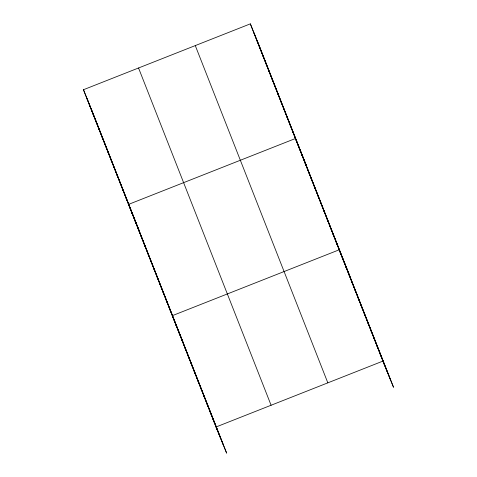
<?xml version="1.0" encoding="UTF-8"?>
<svg xmlns="http://www.w3.org/2000/svg" width="477" height="477" viewBox="0 0 477 477"><rect width="100%" height="100%" fill="white"/><g stroke="black" fill="none" stroke-linecap="round" stroke-linejoin="round"><path stroke-width="0.72" d="M83.475 89.724L250.353 23.85L393.525 387.276L382.9 361.107L216.021 426.987L226.647 453.15L83.475 89.724L217.291 430.123M253.359 31.494L254.635 34.63M256.364 39.138L257.64 42.274M259.369 46.782L260.639 49.918M262.374 54.426L263.644 57.562M265.379 62.076L266.649 65.212M268.378 69.72L269.654 72.856M271.383 77.363L272.659 80.5M274.388 85.007L275.664 88.144M277.393 92.651L278.669 95.788M280.398 100.295L281.674 103.431M283.404 107.939L284.674 111.075M286.409 115.583L287.679 118.719M289.414 123.227L290.684 126.363M292.413 130.871L293.689 134.007M306.043 164.684L295.418 138.521L128.54 204.394L139.165 230.558M298.542 146.469L299.818 149.605M301.667 154.417L302.943 157.553M304.791 162.365L306.067 165.501M307.915 170.319L309.191 173.455M311.04 178.267L312.316 181.403M314.164 186.215L315.44 189.351M317.288 194.163L318.564 197.299M320.413 202.117L321.689 205.253M323.537 210.065L324.813 213.201M326.662 218.013L327.937 221.149M329.786 225.967L331.062 229.103M332.91 233.915L334.186 237.051M336.035 241.863L337.311 244.999M349.784 275.98L339.159 249.811L172.28 315.691L182.906 341.854M342.283 257.765L343.559 260.901M345.408 265.713L346.684 268.849M348.532 273.661L349.808 276.797M351.656 281.615L352.932 284.751M354.781 289.563L356.057 292.699M357.905 297.511L359.181 300.647M361.029 305.459L362.305 308.595M364.154 313.413L365.43 316.549M367.278 321.361L368.554 324.497M370.402 329.309L371.678 332.445M373.527 337.257L374.803 340.393M376.651 345.211L377.927 348.347M379.775 353.159L381.051 356.295M86.48 97.368L87.756 100.51M89.485 105.018L90.755 108.154M92.49 112.661L93.76 115.798M95.495 120.305L96.765 123.442M98.495 127.949L99.771 131.086M101.5 135.593L102.776 138.729M104.505 143.237L105.781 146.373M107.51 150.881L108.786 154.017M110.515 158.525L111.791 161.661M113.52 166.169L114.79 169.305M116.525 173.813L117.795 176.955M119.53 181.463L120.8 184.599M122.529 189.107L123.805 192.243M125.534 196.751L126.81 199.887M131.664 212.343L132.94 215.479M134.788 220.291L136.064 223.427M137.913 228.244L139.189 231.381M141.037 236.193L142.313 239.329M144.161 244.141L145.437 247.277M147.286 252.094L148.562 255.231M150.41 260.043L151.686 263.179M153.534 267.991L154.81 271.127M156.659 275.939L157.935 279.075M159.783 283.893L161.059 287.029M162.907 291.841L164.183 294.977M166.032 299.789L167.308 302.925M169.156 307.743L170.432 310.879M175.405 323.639L176.681 326.775M178.529 331.587L179.805 334.723M181.654 339.541L182.929 342.677M184.778 347.489L186.054 350.625M187.902 355.437L189.178 358.573M191.027 363.385L192.303 366.521M194.151 371.339L195.427 374.475M197.275 379.287L198.551 382.423M200.4 387.235L201.676 390.371M203.524 395.189L204.794 398.325M206.648 403.137L207.918 406.273M209.773 411.085L211.043 414.221M212.897 419.033L214.167 422.169M257.896 42.417L390.436 379.674M254.712 34.588L387.258 371.845M250.353 23.85L384.176 364.243M195.284 45.589L327.83 382.846M138.545 67.984L271.091 405.247M91.012 108.291L223.558 445.548M87.834 100.462L220.38 437.719"/></g></svg>
